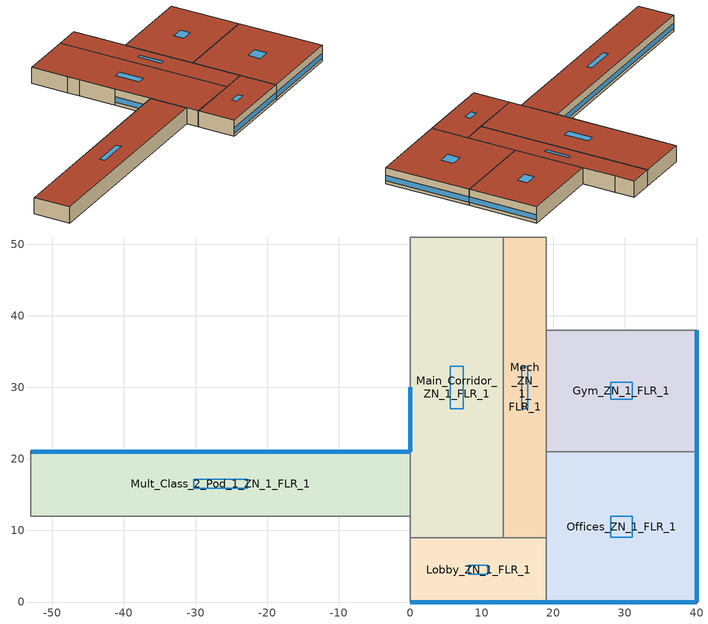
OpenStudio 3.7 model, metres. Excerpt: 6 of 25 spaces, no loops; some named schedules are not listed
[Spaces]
Main_Corridor_ZN_1_FLR_1
 floor foundation (BTAP-Grnd-Floor-Mass:U-0.757_std): 13,51 13,9 0,9 0,51 z0
 wall outside: 0,30 0,21 z0:4
 wall to Lobby_ZN_1_FLR_1: 0,9 13,9 z0:4
 wall to Mult_Class_2_Pod_2_ZN_1_FLR_1: 0,51 0,42 z0:4
 wall to Mult_Class_2_Pod_1_ZN_1_FLR_1: 0,21 0,12 z0:4
 wall to Corridor_Pod_1_ZN_1_FLR_1: 0,12 0,9 z0:4
 wall to Bath_ZN_1_FLR_1: 13,51 0,51 z0:4
 wall to Mech_ZN_1_FLR_1: 13,9 13,51 z0:4
 wall to Corridor_Pod_2_ZN_1_FLR_1: 0,42 0,39 z0:4
 wall to Mult_Class_1_Pod_2_ZN_1_FLR_1: 0,39 0,30 z0:4
 window (BTAP-Ext-FixedWindow:U=0.190 SHGC=0.600): 0,29.97 0,21.03 z0.76:2.1
 roof outside: 13,9 13,51 0,51 0,9 z4
 skylight (BTAP-Ext-Skylights:U=0.190 SHGC=0.600): 7.42,27.03 7.42,32.97 5.58,32.97 5.58,27.03 z4
Mech_ZN_1_FLR_1
 floor foundation (BTAP-Grnd-Floor-Mass:U-0.757_std): 19,51 19,9 13,9 13,51 z0
 wall to Lobby_ZN_1_FLR_1: 13,9 19,9 z0:4
 wall to Kitchen_ZN_1_FLR_1: 19,38 19,46 z0:4
 wall to Offices_ZN_1_FLR_1: 19,9 19,21 z0:4
 wall to Gym_ZN_1_FLR_1: 19,21 19,38 z0:4
 wall to Bath_ZN_1_FLR_1: 19,51 13,51 z0:4
 wall to Cafeteria_ZN_1_FLR_1: 19,46 19,51 z0:4
 roof outside: 19,9 19,51 13,51 13,9 z4
 skylight (BTAP-Ext-Skylights:U=0.190 SHGC=0.600): 16.42,27.03 16.42,32.97 15.58,32.97 15.58,27.03 z4
Gym_ZN_1_FLR_1
 floor foundation (BTAP-Grnd-Floor-Mass:U-0.757_std): 40,38 40,21 19,21 19,38 z0
 wall outside: 40,21 40,38 z0:4
 wall to Kitchen_ZN_1_FLR_1: 40,38 19,38 z0:4
 wall to Offices_ZN_1_FLR_1: 19,21 40,21 z0:4
 window (BTAP-Ext-FixedWindow:U=0.190 SHGC=0.600): 40,21.03 40,37.97 z0.76:2.1
 roof outside: 40,21 40,38 19,38 19,21 z4
 skylight (BTAP-Ext-Skylights:U=0.190 SHGC=0.600): 30.98,28.3 30.98,30.7 28.02,30.7 28.02,28.3 z4
Lobby_ZN_1_FLR_1
 floor foundation (BTAP-Grnd-Floor-Mass:U-0.757_std): 19,9 19,0 0,0 0,9 z0
 wall outside: 0,0 19,0 z0:4
 wall to Mult_Class_1_Pod_1_ZN_1_FLR_1: 0,9 0,0 z0:4
 wall to Offices_ZN_1_FLR_1: 19,0 19,9 z0:4
 window (BTAP-Ext-FixedWindow:U=0.190 SHGC=0.600): 0.03,0 18.97,0 z0.76:2.1
 roof outside: 19,0 19,9 0,9 0,0 z4
 skylight (BTAP-Ext-Skylights:U=0.190 SHGC=0.600): 10.84,3.86 10.84,5.14 8.16,5.14 8.16,3.86 z4
Mult_Class_2_Pod_1_ZN_1_FLR_1
 floor foundation (BTAP-Grnd-Floor-Mass:U-0.757_std): 0,21 0,12 -53,12 -53,21 z0
 wall outside: 0,21 -53,21 z0:4
 wall to Corner_Class_2_Pod_1_ZN_1_FLR_1: -53,21 -53,12 z0:4
 wall to Corridor_Pod_1_ZN_1_FLR_1: -53,12 0,12 z0:4
 window (BTAP-Ext-FixedWindow:U=0.190 SHGC=0.600): -0.03,21 -52.97,21 z0.76:2.1
 roof outside: 0,12 0,21 -53,21 -53,12 z4
 skylight (BTAP-Ext-Skylights:U=0.190 SHGC=0.600): -22.75,15.86 -22.75,17.14 -30.25,17.14 -30.25,15.86 z4
Offices_ZN_1_FLR_1
 floor foundation (BTAP-Grnd-Floor-Mass:U-0.757_std): 40,21 40,0 19,0 19,21 z0
 wall outside: 19,0 40,0 40,21 z0:4
 window (BTAP-Ext-FixedWindow:U=0.190 SHGC=0.600): 19.03,0 39.97,0 / 40,0.03 40,20.97 z0.76:2.1
 roof outside: 40,0 40,21 19,21 19,0 z4
 skylight (BTAP-Ext-Skylights:U=0.190 SHGC=0.600): 30.98,9.02 30.98,11.98 28.02,11.98 28.02,9.02 z4
[Site]
Calgary Intl AP_AB_CAN: Latitude {deg}=51.11; Longitude {deg}=-114.02; Time Zone {hr}=-7; Elevation {m}=1084.1; Terrain=City
[Building]
PrimarySchool: North Axis {deg}=0; Default Construction Set=BTAP-Mass at hdd = 5000.0; Standards Number of Stories=1; Standards Number of Above Ground Stories=1; Standards Template=NECB2017; Standards Building Type=PrimarySchool
[Site:WaterMainsTemperature]
Calculation Method=Correlation; Annual Average Outdoor Air Temperature {C}=4.69167; Maximum Difference In Monthly Average Outdoor Air Temperatures {deltaC}=24.6
[Site:GroundTemperature:BuildingSurface]
19.527, 19.502, 19.536, 19.598, 20.002, 21.64, 22.225, 22.375, 21.449, 20.121, 19.802, 19.633
[SizingPeriod:DesignDay] Barometric Pressure {Pa}=88961; Rain Indicator=No; Snow Indicator=No; Day of Month=21; Daylight Saving Time Indicator=No; Humidity Condition Type=Wetbulb; Dry-Bulb Temperature Range Modifier Type=DefaultMultipliers
Name | Maximum Dry-Bulb Temperature {C} | Daily Dry-Bulb Temperature Range {deltaC} | Wind Speed {m/s} | Wind Direction {deg} | Month | Day Type | Wetbulb or DewPoint at Maximum Dry-Bulb {C} | Solar Model Indicator | ASHRAE Clear Sky Optical Depth for Beam Irradiance | ASHRAE Clear Sky Optical Depth for Diffuse Irradiance | Sky Clearness
Calgary Intl AP Ann Clg .4% Condns DB=>MWB | 28.8 | 12.3 | 4.5 | 160 | 7 | SummerDesignDay | 16 | ASHRAETau | 0.34 | 2.419
Calgary Intl AP Ann Clg .4% Condns WB=>MDB | 25.5 | 12.3 | 4.5 | 160 | 7 | SummerDesignDay | 17.8 | ASHRAETau | 0.34 | 2.419
Calgary Intl AP Ann Htg 99.6% Condns DB | -27.7 | 0 | 2.7 | 200 | 1 | WinterDesignDay | -27.7 | ASHRAEClearSky |  |  | 0
[ClimateZones]
Climate Zone Institution Name 1=ASHRAE; Climate Zone Document Name 1=ANSI/ASHRAE Standard 169; Climate Zone Document Year 1=2006; Climate Zone Value 1=7
[Site:GroundTemperature:Shallow]
-1.6, -5.4, -6.4, -5.5, -0.4, 5.3, 10.8, 14.7, 15.8, 14, 9.5, 4
[Site:GroundTemperature:Deep]
4, 1.3, -0.4, -0.9, 0.1, 2.3, 5.2, 8, 9.9, 10.3, 9.2, 7
[Site:GroundTemperature:FCfactorMethod]
January Ground Temperature {C}=5.5; February Ground Temperature {C}=-2; March Ground Temperature {C}=-7.6; April Ground Temperature {C}=-6.3; May Ground Temperature {C}=-6.6; June Ground Temperature {C}=-0.3; July Ground Temperature {C}=4.9; August Ground Temperature {C}=10.2; September Ground Temperature {C}=13.8; October Ground Temperature {C}=17; November Ground Temperature {C}=16.6; December Ground Temperature {C}=11.1
[Material:NoMass] Roughness=Smooth; Thermal Absorptance=0.9; Solar Absorptance=0.7
Name | Thermal Resistance {m2-K/W} | Visible Absorptance
Typical Carpet Pad; Typical Carpet Pad 1 | 0.21648 | 0.8
Typical Insulation 1 | 5.91238 | 0.7
Typical Insulation 2 | 4.49096 | 0.7
Typical Insulation 3 | 7.24636 | 0.7
Typical Carpet Pad 2 | 1.25503 | 0.8
Typical Carpet Pad 3; Typical Carpet Pad 4 | 3.45515 | 0.8
Typical Insulation 4 | 0.526298 | 0.7
Typical Insulation 5 | 0.526316 | 0.7
[Material]
Name | Roughness | Thickness {m} | Conductivity {W/m-K} | Density {kg/m3} | Specific Heat {J/kg-K} | Thermal Absorptance | Solar Absorptance | Visible Absorptance
G05 25mm wood | MediumSmooth | 0.0254 | 0.15 | 608 | 1630 | 0.9 | 0.5 | 0.5
100mm Normalweight concrete floor 1 | MediumSmooth | 0.1016 | 2.31 | 2322 | 832
G01 13mm gypsum board 1 | Smooth | 0.0127 | 0.16 | 800 | 1090 | 0.9 | 0.7 | 0.5
4 in. Normalweight Concrete Floor 1 | MediumRough | 0.1016 | 2.31 | 2322 | 832 | 0.9 | 0.7 | 0.7
1IN Stucco 1 | Smooth | 0.0253 | 0.6918 | 1858 | 837 | 0.9 | 0.7 | 0.92
8IN CONCRETE HW RefBldg 1 | Rough | 0.2032 | 1.311 | 2240 | 836.8 | 0.9 | 0.7 | 0.7
1/2IN Gypsum 1 | Smooth | 0.0127 | 0.16 | 784.9 | 830 | 0.9 | 0.4 | 0.4
Metal Roof Surface 1; F08 Metal surface 1 | Smooth | 0.0008 | 45.28 | 7824 | 500 | 0.9 | 0.7 | 0.7
6 in. Normalweight Concrete Floor 1; 6 in. Normalweight Concrete Floor 2; 6 in. Normalweight Concrete Floor 3 | MediumRough | 0.1524 | 2.31 | 2322 | 832 | 0.9 | 0.7 | 0.7
Expanded Polystyrene | MediumSmooth | 0.0363959 | 0.029 | 29 | 1210
[Construction]
BTAP-Int-Partition; BTAP-Int-Door: G05 25mm wood
BTAP-Int-Floor: 100mm Normalweight concrete floor 1, Typical Carpet Pad
BTAP-Int-Wall: G01 13mm gypsum board 1, G01 13mm gypsum board 1
BTAP-Int-Ceiling: Typical Carpet Pad, 100mm Normalweight concrete floor 1
BTAP-Int-Window: SimpleGlazing
BTAP-Ext-Floor-Mass:U-0.162: Typical Insulation 1, 4 in. Normalweight Concrete Floor 1, Typical Carpet Pad 1
BTAP-Ext-Wall-Mass:U-0.21: 1IN Stucco 1, 8IN CONCRETE HW RefBldg 1, Typical Insulation 2, 1/2IN Gypsum 1
BTAP-Ext-Roof-Metal:U-0.138: Metal Roof Surface 1, Typical Insulation 3
BTAP-Grnd-Floor-Mass:U-0.757: 6 in. Normalweight Concrete Floor 1, Typical Carpet Pad 2
BTAP-Grnd-Wall-Mass:U-0.284: 6 in. Normalweight Concrete Floor 2, Typical Carpet Pad 3
BTAP-Grnd-Roof-Mass:U-0.284: 6 in. Normalweight Concrete Floor 3, Typical Carpet Pad 4
BTAP-Ext-FixedWindow:U=0.190 SHGC=0.600; BTAP-Ext-GlassDoors:U=0.190 SHGC=0.600; BTAP-Ext-Skylights:U=0.190 SHGC=0.600; BTAP-Ext-DaylightDomes:U=0.190 SHGC=0.600; BTAP-Ext-DaylightDiffuser:U=0.190 SHGC=0.600: SimpleGlazing:U=0.190 SHGC=0.600
BTAP-Ext-Door:U-1.9: F08 Metal surface 1, Typical Insulation 4
BTAP-Ext-OverHeadDoor:U-1.9: Typical Insulation 5
BTAP-Grnd-Floor-Mass:U-0.757_std: 6 in. Normalweight Concrete Floor 1, Expanded Polystyrene
[DefaultConstructionSet]
BTAP-Mass at hdd = 5000.0: Default Exterior Surface Constructions=BTAP-Mass at hdd = 5000.0; Default Interior Surface Constructions=Default Surface Constructions 2; Default Ground Contact Surface Constructions=BTAP-Mass at hdd = 5000.0 1; Default Exterior SubSurface Constructions=BTAP-Mass at hdd = 5000.0; Default Interior SubSurface Constructions=Default Sub Surface Constructions 2; Interior Partition Construction=BTAP-Int-Partition
[DefaultSurfaceConstructions]
Name | Floor Construction | Wall Construction | Roof Ceiling Construction
Default Surface Constructions 2 | BTAP-Int-Floor | BTAP-Int-Wall | BTAP-Int-Ceiling
BTAP-Mass at hdd = 5000.0 | BTAP-Ext-Floor-Mass:U-0.162 | BTAP-Ext-Wall-Mass:U-0.21 | BTAP-Ext-Roof-Metal:U-0.138
BTAP-Mass at hdd = 5000.0 1 | BTAP-Grnd-Floor-Mass:U-0.757 | BTAP-Grnd-Wall-Mass:U-0.284 | BTAP-Grnd-Roof-Mass:U-0.284
[DefaultSubSurfaceConstructions]
Name | Fixed Window Construction | Operable Window Construction | Door Construction | Glass Door Construction | Overhead Door Construction | Skylight Construction | Tubular Daylight Dome Construction | Tubular Daylight Diffuser Construction
Default Sub Surface Constructions 2 | BTAP-Int-Window | BTAP-Int-Window | BTAP-Int-Door
BTAP-Mass at hdd = 5000.0 | BTAP-Ext-FixedWindow:U=0.190 SHGC=0.600 | BTAP-Ext-FixedWindow:U=0.190 SHGC=0.600 | BTAP-Ext-Door:U-1.9 | BTAP-Ext-GlassDoors:U=0.190 SHGC=0.600 | BTAP-Ext-OverHeadDoor:U-1.9 | BTAP-Ext-Skylights:U=0.190 SHGC=0.600 | BTAP-Ext-DaylightDomes:U=0.190 SHGC=0.600 | BTAP-Ext-DaylightDiffuser:U=0.190 SHGC=0.600
[WindowMaterial:SimpleGlazingSystem] Solar Heat Gain Coefficient=0.6; Visible Transmittance=0.21
Name | U-Factor {W/m2-K}
SimpleGlazing | 2.2
SimpleGlazing:U=0.190 SHGC=0.600 | 1.9
[Space] Building Story=Building Story 1; Part of Total Floor Area=Yes; Volume {m3}=Autocalculate
Name | Space Type | Thermal Zone
Main_Corridor_ZN_1_FLR_1 | Space Function Corridor/Transition area other-sch-D | WILD_ST=Corridor/Transition area other-sch-D_FL=Building Story 1_SCH=D 1
Mult_Class_2_Pod_1_ZN_1_FLR_1 | Space Function Classroom/Lecture hall/Training room other | ALL_ST=Classroom/Lecture hall/Training room other_FL=Building Story 1_SCH=D 2
Mech_ZN_1_FLR_1 | Space Function Electrical/Mechanical room-sch-D | WILD_ST=Electrical/Mechanical room-sch-D_FL=Building Story 1_SCH=D
Offices_ZN_1_FLR_1 | Space Function Office enclosed <= 25 m2 | ALL_ST=Office enclosed <= 25 m2_FL=Building Story 1_SCH=A
Gym_ZN_1_FLR_1 | Space Function Gymnasium/Fitness centre playing area | ALL_ST=Gymnasium/Fitness centre playing area_FL=Building Story 1_SCH=B
Lobby_ZN_1_FLR_1 | Space Function Lobby - other | ALL_ST=Lobby - other_FL=Building Story 1_SCH=C
[BuildingStory]
Building Story 1: Nominal Z Coordinate {m}=0
[SpaceType] Standards Building Type=Space Function
Name | Default Schedule Set | Design Specification Outdoor Air Object | Standards Space Type
Space Function Classroom/Lecture hall/Training room other | Space Function Classroom/Lecture hall/Training room other Schedule Set | Space Function Classroom/Lecture hall/Training room other Ventilation | Classroom/Lecture hall/Training room other
Space Function Corridor/Transition area other-sch-D | Space Function Corridor/Transition area other-sch-D Schedule Set | Space Function Corridor/Transition area other-sch-D Ventilation | Corridor/Transition area other-sch-D
Space Function Gymnasium/Fitness centre playing area | Space Function Gymnasium/Fitness centre playing area Schedule Set | Space Function Gymnasium/Fitness centre playing area Ventilation | Gymnasium/Fitness centre playing area
Space Function Lobby - other | Space Function Lobby - other Schedule Set | Space Function Lobby - other Ventilation | Lobby - other
Space Function Electrical/Mechanical room-sch-D | Space Function Electrical/Mechanical room-sch-D Schedule Set | Space Function Electrical/Mechanical room-sch-D Ventilation | Electrical/Mechanical room-sch-D
Space Function Office enclosed <= 25 m2 | Space Function Office enclosed <= 25 m2 Schedule Set | Space Function Office enclosed <= 25 m2 Ventilation | Office enclosed <= 25 m2
[People:Definition] Number of People Calculation Method=People/Area; Fraction Radiant=0.3
Name | People per Space Floor Area {person/m2}
Space Function Classroom/Lecture hall/Training room other People Definition | 0.133382
Space Function Corridor/Transition area other-sch-D People Definition | 0.0100036
Space Function Electrical/Mechanical room-sch-D People Definition | 0.00500182
Space Function Gymnasium/Fitness centre playing area People Definition | 0.200073
Space Function Lobby - other People Definition | 0.100036
Space Function Office enclosed <= 25 m2 People Definition | 0.0500182
[People] Work Efficiency Schedule=Work Efficiency Schedule; Clothing Insulation Schedule=Clothing Schedule; Air Velocity Schedule=Air Velocity Schedule; Multiplier=1
Name | People Definition | Space or SpaceType
Space Function Classroom/Lecture hall/Training room other People | Space Function Classroom/Lecture hall/Training room other People Definition | Space Function Classroom/Lecture hall/Training room other
Space Function Corridor/Transition area other-sch-D People | Space Function Corridor/Transition area other-sch-D People Definition | Space Function Corridor/Transition area other-sch-D
Space Function Electrical/Mechanical room-sch-D People | Space Function Electrical/Mechanical room-sch-D People Definition | Space Function Electrical/Mechanical room-sch-D
Space Function Gymnasium/Fitness centre playing area People | Space Function Gymnasium/Fitness centre playing area People Definition | Space Function Gymnasium/Fitness centre playing area
Space Function Lobby - other People | Space Function Lobby - other People Definition | Space Function Lobby - other
Space Function Office enclosed <= 25 m2 People | Space Function Office enclosed <= 25 m2 People Definition | Space Function Office enclosed <= 25 m2
[Lights:Definition] Design Level Calculation Method=Watts/Area; Fraction Radiant=0.5; Fraction Visible=0.2
Name | Watts per Space Floor Area {W/m2}
Space Function Classroom/Lecture hall/Training room other Lights Definition | 10.2999
Space Function Corridor/Transition area other-sch-D Lights Definition | 7.10258
Space Function Electrical/Mechanical room-sch-D Lights Definition | 4.60167
Space Function Gymnasium/Fitness centre playing area Lights Definition | 8.79993
Space Function Lobby - other Lights Definition | 10.7999
Space Function Office enclosed <= 25 m2 Lights Definition | 9.99992
[Lights] Fraction Replaceable=1
Name | Lights Definition | Space or SpaceType
Space Function Classroom/Lecture hall/Training room other Lights | Space Function Classroom/Lecture hall/Training room other Lights Definition | Space Function Classroom/Lecture hall/Training room other
Space Function Corridor/Transition area other-sch-D Lights | Space Function Corridor/Transition area other-sch-D Lights Definition | Space Function Corridor/Transition area other-sch-D
Space Function Electrical/Mechanical room-sch-D Lights | Space Function Electrical/Mechanical room-sch-D Lights Definition | Space Function Electrical/Mechanical room-sch-D
Space Function Gymnasium/Fitness centre playing area Lights | Space Function Gymnasium/Fitness centre playing area Lights Definition | Space Function Gymnasium/Fitness centre playing area
Space Function Lobby - other Lights | Space Function Lobby - other Lights Definition | Space Function Lobby - other
Space Function Office enclosed <= 25 m2 Lights | Space Function Office enclosed <= 25 m2 Lights Definition | Space Function Office enclosed <= 25 m2
[ElectricEquipment:Definition] Design Level Calculation Method=Watts/Area; Fraction Radiant=0.5
Name | Watts per Space Floor Area {W/m2}
Space Function Classroom/Lecture hall/Training room other Elec Equip Definition | 5.00182
Space Function Electrical/Mechanical room-sch-D Elec Equip Definition; Space Function Lobby - other Elec Equip Definition | 1.00036
Space Function Gymnasium/Fitness centre playing area Elec Equip Definition | 1.50055
Space Function Office enclosed <= 25 m2 Elec Equip Definition | 7.50273
[ElectricEquipment]
Name | Electric Equipment Definition | Space or SpaceType
Space Function Classroom/Lecture hall/Training room other Elec Equip | Space Function Classroom/Lecture hall/Training room other Elec Equip Definition | Space Function Classroom/Lecture hall/Training room other
Space Function Electrical/Mechanical room-sch-D Elec Equip | Space Function Electrical/Mechanical room-sch-D Elec Equip Definition | Space Function Electrical/Mechanical room-sch-D
Space Function Gymnasium/Fitness centre playing area Elec Equip | Space Function Gymnasium/Fitness centre playing area Elec Equip Definition | Space Function Gymnasium/Fitness centre playing area
Space Function Lobby - other Elec Equip | Space Function Lobby - other Elec Equip Definition | Space Function Lobby - other
Space Function Office enclosed <= 25 m2 Elec Equip | Space Function Office enclosed <= 25 m2 Elec Equip Definition | Space Function Office enclosed <= 25 m2
[DesignSpecification:OutdoorAir] Outdoor Air Method=Sum
Name | Outdoor Air Flow per Person {m3/s-person} | Outdoor Air Flow per Floor Area {m3/s-m2}
Space Function Classroom/Lecture hall/Training room other Ventilation | 0.0285646
Space Function Corridor/Transition area other-sch-D Ventilation; Space Function Electrical/Mechanical room-sch-D Ventilation |  | 0.000254
Space Function Gymnasium/Fitness centre playing area Ventilation | 0.0152345
Space Function Lobby - other Ventilation | 0.152345
Space Function Office enclosed <= 25 m2 Ventilation | 0.0142188
[DefaultScheduleSet] People Activity Level Schedule=NECB-Activity; Infiltration Schedule=Always On
Name | Number of People Schedule | Lighting Schedule | Electric Equipment Schedule
Space Function Classroom/Lecture hall/Training room other Schedule Set | NECB-D-Occupancy | NECB-D-Occupancy-NECB-D-Lighting-0.5-0.0-0.67-Light Ruleset | NECB-D-Electric-Equipment
Space Function Corridor/Transition area other-sch-D Schedule Set; Space Function Electrical/Mechanical room-sch-D Schedule Set | NECB-D-Occupancy | NECB-D-Lighting | NECB-D-Electric-Equipment
Space Function Gymnasium/Fitness centre playing area Schedule Set | NECB-B-Occupancy | NECB-B-Occupancy-NECB-B-Lighting-0.0-0.0-0.67-Light Ruleset | NECB-B-Electric-Equipment
Space Function Lobby - other Schedule Set | NECB-C-Occupancy | NECB-C-Occupancy-NECB-C-Lighting-0.0-0.0-0.67-Light Ruleset | NECB-C-Electric-Equipment
Space Function Office enclosed <= 25 m2 Schedule Set | NECB-A-Occupancy | NECB-A-Occupancy-NECB-A-Lighting-0.3-0.1-0.67-Light Ruleset | NECB-A-Electric-Equipment
[ThermostatSetpoint:DualSetpoint]
Name | Heating Setpoint Temperature Schedule | Cooling Setpoint Temperature Schedule
Space Function Lobby - other Thermostat 3 | NECB-C-Thermostat Setpoint-Heating | NECB-C-Thermostat Setpoint-Cooling
Space Function Gymnasium/Fitness centre playing area Thermostat 3 | NECB-B-Thermostat Setpoint-Heating | NECB-B-Thermostat Setpoint-Cooling
Space Function Classroom/Lecture hall/Training room other Thermostat 29; Space Function Corridor/Transition area other-sch-D Thermostat 10; Space Function Electrical/Mechanical room-sch-D Thermostat 3 | NECB-D-Thermostat Setpoint-Heating | NECB-D-Thermostat Setpoint-Cooling
Space Function Office enclosed <= 25 m2 Thermostat 3 | NECB-A-Thermostat Setpoint-Heating | NECB-A-Thermostat Setpoint-Cooling
[SpaceInfiltration:DesignFlowRate] Schedule=Always On Discrete; Design Flow Rate Calculation Method=Flow/ExteriorArea; Flow per Exterior Surface Area {m3/s-m2}=0.00025; Constant Term Coefficient=0; Temperature Term Coefficient=0; Velocity Term Coefficient=0.224; Velocity Squared Term Coefficient=0
Name | Space or SpaceType
Gym_ZN_1_FLR_1 Infiltration | Gym_ZN_1_FLR_1
Lobby_ZN_1_FLR_1 Infiltration | Lobby_ZN_1_FLR_1
Main_Corridor_ZN_1_FLR_1 Infiltration | Main_Corridor_ZN_1_FLR_1
Mech_ZN_1_FLR_1 Infiltration | Mech_ZN_1_FLR_1
Mult_Class_2_Pod_1_ZN_1_FLR_1 Infiltration | Mult_Class_2_Pod_1_ZN_1_FLR_1
Offices_ZN_1_FLR_1 Infiltration | Offices_ZN_1_FLR_1
[ThermalZone] Use Ideal Air Loads=No
Name | Thermostat
ALL_ST=Lobby - other_FL=Building Story 1_SCH=C | Space Function Lobby - other Thermostat 3
ALL_ST=Gymnasium/Fitness centre playing area_FL=Building Story 1_SCH=B | Space Function Gymnasium/Fitness centre playing area Thermostat 3
ALL_ST=Classroom/Lecture hall/Training room other_FL=Building Story 1_SCH=D 2 | Space Function Classroom/Lecture hall/Training room other Thermostat 29
ALL_ST=Office enclosed <= 25 m2_FL=Building Story 1_SCH=A | Space Function Office enclosed <= 25 m2 Thermostat 3
WILD_ST=Corridor/Transition area other-sch-D_FL=Building Story 1_SCH=D 1 | Space Function Corridor/Transition area other-sch-D Thermostat 10
WILD_ST=Electrical/Mechanical room-sch-D_FL=Building Story 1_SCH=D | Space Function Electrical/Mechanical room-sch-D Thermostat 3
[Foundation:Kiva] Wall Height Above Grade {m}=0; Wall Depth Below Slab {m}=0
Bldg Kiva Foundation; Corner_Class_1_Pod_2_ZN_1_FLR_1_Floor Kiva Foundation; Corner_Class_1_Pod_3_ZN_1_FLR_1_Floor Kiva Foundation; Corner_Class_2_Pod_2_ZN_1_FLR_1_Floor Kiva Foundation; Corner_Class_2_Pod_3_ZN_1_FLR_1_Floor Kiva Foundation; Mult_Class_2_Pod_1_ZN_1_FLR_1_Floor Kiva Foundation; Mult_Class_2_Pod_2_ZN_1_FLR_1_Floor Kiva Foundation; Mult_Class_2_Pod_3_ZN_1_FLR_1_Floor Kiva Foundation; Mult_Class_1_Pod_2_ZN_1_FLR_1_Floor Kiva Foundation; Mult_Class_1_Pod_3_ZN_1_FLR_1_Floor Kiva Foundation; Corridor_Pod_2_ZN_1_FLR_1_Floor Kiva Foundation; Corridor_Pod_3_ZN_1_FLR_1_Floor Kiva Foundation
[SurfaceProperty:ExposedFoundationPerimeter] Exposed Perimeter Calculation Method=TotalExposedPerimeter
Name | Total Exposed Perimeter {m}
Mult_Class_2_Pod_1_ZN_1_FLR_1_Floor | 53
Gym_ZN_1_FLR_1_Floor | 17
Lobby_ZN_1_FLR_1_Floor | 19
Offices_ZN_1_FLR_1_Floor | 42
Main_Corridor_ZN_1_FLR_1_Floor | 9
Mech_ZN_1_FLR_1_Floor | 0
[Foundation:Kiva:Settings]

[Schedule:Ruleset]
Clothing Schedule: Default Day Schedule=Clothing Schedule Default Winter Clothes
Air Velocity Schedule: Default Day Schedule=Air Velocity Schedule Default
Work Efficiency Schedule: Default Day Schedule=Work Efficiency Schedule Default
NECB-D-Occupancy: Default Day Schedule=NECB-D-Occupancy Default
NECB-Activity: Default Day Schedule=NECB-Activity Default; Summer Design Day Schedule=NECB-Activity Summer Design Day; Winter Design Day Schedule=NECB-Activity Winter Design Day
NECB-D-Electric-Equipment: Default Day Schedule=NECB-D-Electric-Equipment Default
Always On: Default Day Schedule=Always On Default
NECB-D-Thermostat Setpoint-Heating: Default Day Schedule=NECB-D-Thermostat Setpoint-Heating Default
NECB-D-Thermostat Setpoint-Cooling: Default Day Schedule=NECB-D-Thermostat Setpoint-Cooling Default
NECB-C-Thermostat Setpoint-Heating: Default Day Schedule=NECB-C-Thermostat Setpoint-Heating Default
NECB-C-Thermostat Setpoint-Cooling: Default Day Schedule=NECB-C-Thermostat Setpoint-Cooling Default
NECB-D-Lighting: Default Day Schedule=NECB-D-Lighting Default
NECB-B-Thermostat Setpoint-Heating: Default Day Schedule=NECB-B-Thermostat Setpoint-Heating Default
NECB-B-Thermostat Setpoint-Cooling: Default Day Schedule=NECB-B-Thermostat Setpoint-Cooling Default
NECB-A-Occupancy: Default Day Schedule=NECB-A-Occupancy Default
NECB-A-Thermostat Setpoint-Heating: Default Day Schedule=NECB-A-Thermostat Setpoint-Heating Default
NECB-A-Thermostat Setpoint-Cooling: Default Day Schedule=NECB-A-Thermostat Setpoint-Cooling Default
[Schedule:Constant]
Always On Discrete: Value=1
